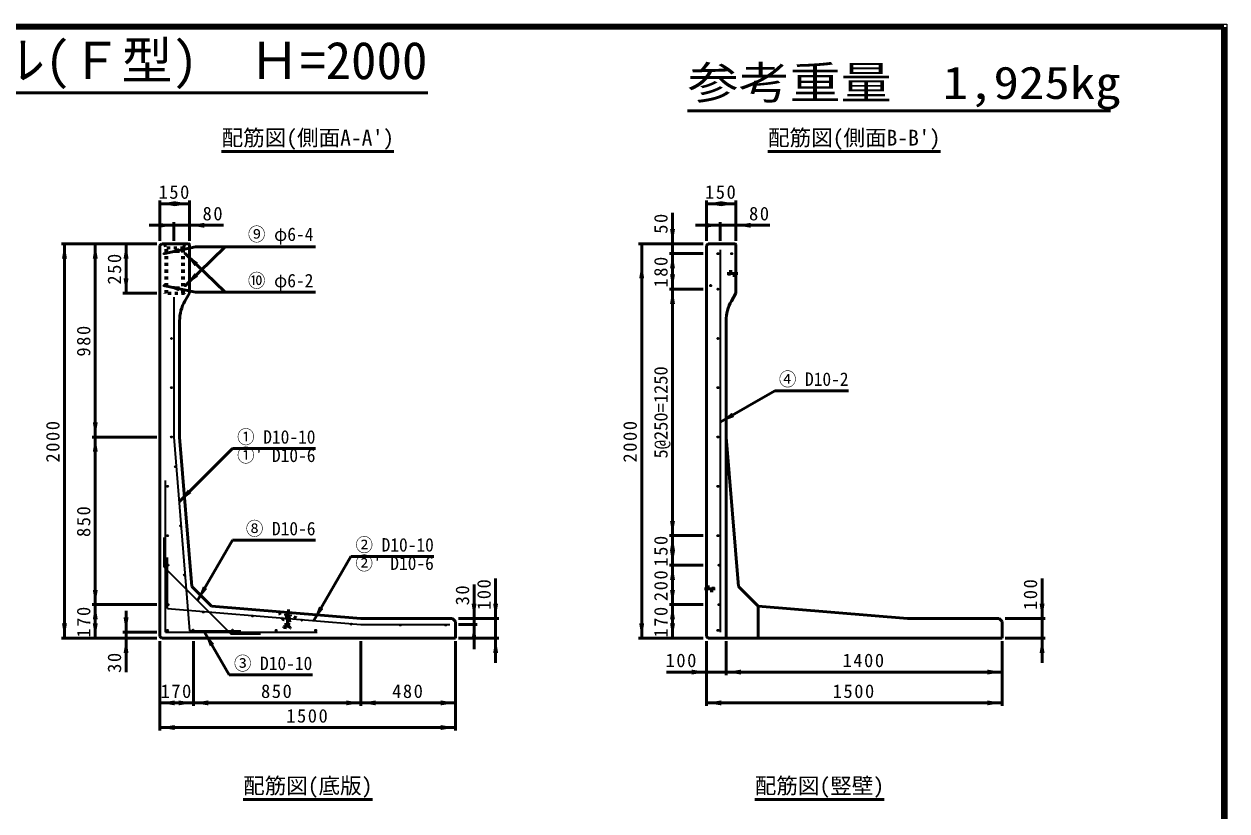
# Model space of a CAD drawing. Units: millimetres, scale not verified. Extents: x 100 to 4105, y 100 to 2870.
# Drawn here: x 2152 to 4105, y 1593 to 2870 of the extents above; entities that cross this region are included whole.
import ezdxf
from ezdxf.enums import TextEntityAlignment as Align

# ---------------------------------------------------------------- set-up
doc = ezdxf.new("R2010")
doc.units = ezdxf.units.MM
doc.header["$LTSCALE"] = 5
doc.linetypes.add('USER2', pattern=[13.4, 10, -1.2, 1, -1.2])
doc.linetypes.add('USER3', pattern=[2.2, 1, -1.2])
doc.layers.add('V-nasSTD', color=7, linetype='Continuous', lineweight=50)
doc.styles.add('ＭＳ ゴシック', font='')
doc.styles.get('ＭＳ ゴシック').set_extended_font_data('MS Gothic')

msp = doc.modelspace()

# ---------------------------------------------------------------- hatches: boundary and pattern name
at = {"layer": 'V-nasSTD'}
for points in [[(2396.661, 2578.466), (2396.661, 2574.466), (2372.661, 2578.466), (2396.661, 2582.466)], [(2396.661, 2578.466), (2396.661, 2582.466), (2420.661, 2578.466), (2396.661, 2574.466)], [(3283.861, 2578.466), (3283.861, 2574.466), (3259.861, 2578.466), (3283.861, 2582.466)], [(3283.861, 2578.466), (3283.861, 2582.466), (3307.861, 2578.466), (3283.861, 2574.466)], [(2371.061, 2543.466), (2371.061, 2547.466), (2395.061, 2543.466), (2371.061, 2539.466)], [(2444.661, 2543.466), (2444.661, 2539.466), (2420.661, 2543.466), (2444.661, 2547.466)], [(3258.261, 2543.466), (3258.261, 2547.466), (3282.261, 2543.466), (3258.261, 2539.466)], [(3331.861, 2543.466), (3331.861, 2539.466), (3307.861, 2543.466), (3331.861, 2547.466)], [(3204.861, 2537.466), (3208.861, 2537.466), (3204.861, 2513.466), (3200.861, 2537.466)], [(2217.661, 2489.466), (2213.661, 2489.466), (2217.661, 2513.466), (2221.661, 2489.466)], [(2267.661, 2489.466), (2263.661, 2489.466), (2267.661, 2513.466), (2271.661, 2489.466)], [(2317.661, 2489.466), (2313.661, 2489.466), (2317.661, 2513.466), (2321.661, 2489.466)], [(2403.951, 2502.68), (2404.786, 2498.768), (2380.48, 2497.667), (2403.115, 2506.591)], [(2431.702, 2480.093), (2428.918, 2477.221), (2414.47, 2496.798), (2434.487, 2482.965)], [(3154.861, 2457.466), (3150.861, 2457.466), (3154.861, 2481.466), (3158.861, 2457.466)], [(3204.861, 2473.466), (3200.861, 2473.466), (3204.861, 2497.466), (3208.861, 2473.466)], [(2431.702, 2462.999), (2434.487, 2460.127), (2414.47, 2446.294), (2428.918, 2465.871)], [(3204.861, 2463.866), (3208.861, 2463.866), (3204.861, 2439.866), (3200.861, 2463.866)], [(2317.661, 2457.466), (2321.661, 2457.466), (2317.661, 2433.466), (2313.661, 2457.466)], [(2403.951, 2440.412), (2403.115, 2436.501), (2380.48, 2445.425), (2404.786, 2444.324)], [(3204.861, 2415.866), (3200.861, 2415.866), (3204.861, 2439.866), (3208.861, 2415.866)], [(3303.046, 2235.866), (3305.046, 2232.402), (3282.261, 2223.866), (3301.046, 2239.33)], [(2267.661, 2223.866), (2271.661, 2223.866), (2267.661, 2199.866), (2263.661, 2223.866)], [(2267.661, 2175.866), (2263.661, 2175.866), (2267.661, 2199.866), (2271.661, 2175.866)], [(2420.654, 2111.546), (2423.483, 2108.718), (2403.684, 2094.575), (2417.826, 2114.374)], [(3204.861, 2063.866), (3208.861, 2063.866), (3204.861, 2039.866), (3200.861, 2063.866)], [(3204.861, 2015.866), (3200.861, 2015.866), (3204.861, 2039.866), (3208.861, 2015.866)], [(3204.861, 2015.866), (3208.861, 2015.866), (3204.861, 1991.866), (3200.861, 2015.866)], [(3204.861, 1967.866), (3200.861, 1967.866), (3204.861, 1991.866), (3208.861, 1967.866)], [(2445.837, 1955.426), (2449.301, 1953.426), (2433.837, 1934.642), (2442.373, 1957.426)], [(2267.661, 1951.866), (2271.661, 1951.866), (2267.661, 1927.866), (2263.661, 1951.866)], [(3204.861, 1951.866), (3208.861, 1951.866), (3204.861, 1927.866), (3200.861, 1951.866)], [(2267.661, 1903.866), (2263.661, 1903.866), (2267.661, 1927.866), (2271.661, 1903.866)], [(2634.442, 1922.928), (2637.906, 1920.928), (2622.442, 1902.143), (2630.978, 1924.928)], [(2882.661, 1929.466), (2886.661, 1929.466), (2882.661, 1905.466), (2878.661, 1929.466)], [(2917.661, 1929.466), (2913.661, 1929.466), (2917.661, 1905.466), (2921.661, 1929.466)], [(3204.861, 1903.866), (3200.861, 1903.866), (3204.861, 1927.866), (3208.861, 1903.866)], [(3804.861, 1929.466), (3800.861, 1929.466), (3804.861, 1905.466), (3808.861, 1929.466)], [(2217.661, 1897.466), (2221.661, 1897.466), (2217.661, 1873.466), (2213.661, 1897.466)], [(2267.661, 1897.466), (2271.661, 1897.466), (2267.661, 1873.466), (2263.661, 1897.466)], [(2317.661, 1907.066), (2313.661, 1907.066), (2317.661, 1883.066), (2321.661, 1907.066)], [(2882.661, 1871.866), (2878.661, 1871.866), (2882.661, 1895.866), (2886.661, 1871.866)], [(3154.861, 1897.466), (3158.861, 1897.466), (3154.861, 1873.466), (3150.861, 1897.466)], [(3204.861, 1897.466), (3208.861, 1897.466), (3204.861, 1873.466), (3200.861, 1897.466)], [(2457.114, 1862.281), (2453.65, 1860.281), (2445.114, 1883.066), (2460.578, 1864.281)], [(2317.661, 1849.466), (2321.661, 1849.466), (2317.661, 1873.466), (2313.661, 1849.466)], [(2917.661, 1849.466), (2913.661, 1849.466), (2917.661, 1873.466), (2921.661, 1849.466)], [(3804.861, 1849.466), (3800.861, 1849.466), (3804.861, 1873.466), (3808.861, 1849.466)], [(3235.861, 1818.466), (3235.861, 1814.466), (3259.861, 1818.466), (3235.861, 1822.466)], [(3315.861, 1818.466), (3315.861, 1814.466), (3291.861, 1818.466), (3315.861, 1822.466)], [(3715.861, 1818.466), (3715.861, 1822.466), (3739.861, 1818.466), (3715.861, 1814.466)], [(2396.661, 1768.466), (2396.661, 1764.466), (2372.661, 1768.466), (2396.661, 1772.466)], [(2403.061, 1768.466), (2403.061, 1772.466), (2427.061, 1768.466), (2403.061, 1764.466)], [(2451.061, 1768.466), (2451.061, 1764.466), (2427.061, 1768.466), (2451.061, 1772.466)], [(2675.061, 1768.466), (2675.061, 1772.466), (2699.061, 1768.466), (2675.061, 1764.466)], [(2723.061, 1768.466), (2723.061, 1764.466), (2699.061, 1768.466), (2723.061, 1772.466)], [(2828.661, 1768.466), (2828.661, 1772.466), (2852.661, 1768.466), (2828.661, 1764.466)], [(3283.861, 1768.466), (3283.861, 1764.466), (3259.861, 1768.466), (3283.861, 1772.466)], [(3715.861, 1768.466), (3715.861, 1772.466), (3739.861, 1768.466), (3715.861, 1764.466)], [(2396.661, 1728.466), (2396.661, 1724.466), (2372.661, 1728.466), (2396.661, 1732.466)], [(2828.661, 1728.466), (2828.661, 1732.466), (2852.661, 1728.466), (2828.661, 1724.466)]]:
    msp.add_hatch(color=256, dxfattribs=at).paths.add_polyline_path(points)

# ---------------------------------------------------------------- linework, layer by layer
at = {"layer": 'V-nasSTD', "lineweight": 100}
for p, q in [((4100, 2865), (105, 2865)), ((4100, 105), (4100, 2865))]:
    msp.add_line(p, q, dxfattribs=at)
at = {"layer": 'V-nasSTD'}
for p, q in [((1397.476, 2758.465), (2807.524, 2758.465)), ((3229.369, 2729.328), (3916.169, 2729.328)), ((2472.661, 2663.466), (2752.661, 2663.466)), ((3359.861, 2663.466), (3639.861, 2663.466)), ((2372.661, 2583.466), (2372.661, 2518.466)), ((2420.661, 2578.466), (2372.661, 2578.466)), ((2420.661, 2583.466), (2420.661, 2518.466)), ((3259.861, 2583.466), (3259.861, 2518.466)), ((3307.861, 2578.466), (3259.861, 2578.466)), ((3307.861, 2583.466), (3307.861, 2518.466)), ((3204.861, 2563.466), (3204.861, 2513.466)), ((2355.061, 2543.466), (2395.061, 2543.466)), ((2395.061, 2548.466), (2395.061, 2518.466)), ((2395.061, 2543.466), (2420.661, 2543.466)), ((2420.661, 2543.466), (2475.661, 2543.466)), ((3242.261, 2543.466), (3282.261, 2543.466)), ((3282.261, 2548.466), (3282.261, 2518.466)), ((3282.261, 2543.466), (3307.861, 2543.466)), ((3307.861, 2543.466), (3362.861, 2543.466)), ((2367.661, 2513.466), (2212.661, 2513.466)), ((2217.661, 2513.466), (2217.661, 1873.466)), ((2267.661, 2513.466), (2267.661, 2199.866)), ((2317.661, 2513.466), (2317.661, 2433.466)), ((2375.541, 2513.466), (2372.661, 2510.586)), ((2372.661, 2510.586), (2372.661, 1876.346)), ((2419.061, 2513.466), (2375.541, 2513.466)), ((2430.48, 2508.346), (2380.48, 2497.667)), ((2478.48, 2508.346), (2414.47, 2446.294)), ((2420.661, 2511.866), (2420.661, 2433.466)), ((2430.48, 2508.346), (2625.295, 2508.346)), ((3254.861, 2513.466), (3149.861, 2513.466)), ((3154.861, 2513.466), (3154.861, 1873.466)), ((3204.861, 2513.466), (3204.861, 2497.466)), ((3262.741, 2513.466), (3259.861, 2510.586)), ((3259.861, 2510.586), (3259.861, 1876.346)), ((3306.261, 2513.466), (3262.741, 2513.466)), ((3307.861, 2511.866), (3307.861, 2433.466)), ((2478.48, 2434.746), (2414.47, 2496.798)), ((3254.861, 2497.466), (3199.861, 2497.466)), ((3204.861, 2497.466), (3204.861, 2439.866)), ((2430.48, 2434.746), (2380.48, 2445.425)), ((2367.661, 2433.466), (2312.661, 2433.466)), ((2420.661, 2433.466), (2413.235, 2420.604)), ((2430.48, 2434.746), (2625.295, 2434.746)), ((3254.861, 2439.866), (3199.861, 2439.866)), ((3204.861, 2439.866), (3204.861, 2039.866)), ((3307.861, 2433.466), (3300.435, 2420.604)), ((2404.661, 2388.604), (2404.661, 2199.866)), ((3291.861, 2388.604), (3291.861, 1873.466)), ((3282.261, 2223.866), (3370.752, 2274.956)), ((3370.752, 2274.956), (3490.752, 2274.956)), ((2367.661, 2199.866), (2262.661, 2199.866)), ((2267.661, 2199.866), (2267.661, 1927.866)), ((2404.661, 2199.866), (2424.626, 1957.431)), ((3291.861, 2199.866), (3311.826, 1957.431)), ((2403.684, 2094.575), (2490.295, 2181.187)), ((2490.295, 2181.187), (2625.295, 2181.187)), ((2433.837, 1934.642), (2490.295, 2032.43)), ((2490.295, 2032.43), (2625.295, 2032.43)), ((3254.861, 2039.866), (3199.861, 2039.866)), ((3204.861, 2039.866), (3204.861, 1991.866)), ((2622.442, 1902.143), (2682.442, 2006.066)), ((2682.442, 2006.066), (2817.442, 2006.066)), ((3254.861, 1991.866), (3199.861, 1991.866)), ((3204.861, 1991.866), (3204.861, 1927.866)), ((2424.626, 1957.431), (2456.626, 1925.431)), ((2882.661, 1905.466), (2882.661, 1960.466)), ((2917.661, 1905.466), (2917.661, 1970.466)), ((3311.826, 1957.431), (3343.826, 1925.431)), ((3804.861, 1905.466), (3804.861, 1970.466)), ((2367.661, 1927.866), (2262.661, 1927.866)), ((2267.661, 1927.866), (2267.661, 1873.466)), ((2317.661, 1883.066), (2317.661, 1918.066)), ((2699.061, 1905.466), (2456.626, 1925.431)), ((3254.861, 1927.866), (3199.861, 1927.866)), ((3204.861, 1927.866), (3204.861, 1873.466)), ((3343.823, 1873.466), (3343.823, 1925.431)), ((3586.261, 1905.466), (3343.826, 1925.431)), ((2699.061, 1905.466), (2847.861, 1905.466)), ((2847.861, 1905.466), (2852.661, 1900.666)), ((2852.661, 1873.466), (2852.661, 1900.666)), ((2922.661, 1905.466), (2857.661, 1905.466)), ((2887.661, 1895.866), (2857.661, 1895.866)), ((2882.661, 1905.466), (2882.661, 1895.866)), ((2882.661, 1895.866), (2882.661, 1855.866)), ((2917.661, 1873.466), (2917.661, 1905.466)), ((3586.261, 1905.466), (3735.061, 1905.466)), ((3735.061, 1905.466), (3739.861, 1900.666)), ((3739.861, 1873.466), (3739.861, 1900.666)), ((3809.861, 1905.466), (3744.861, 1905.466)), ((3804.861, 1873.466), (3804.861, 1905.466)), ((2367.661, 1883.066), (2312.661, 1883.066)), ((2317.661, 1873.466), (2317.661, 1883.066)), ((2372.661, 1876.346), (2375.541, 1873.466)), ((2445.114, 1883.066), (2485.114, 1813.784)), ((3259.861, 1876.346), (3262.741, 1873.466)), ((2367.661, 1873.466), (2212.661, 1873.466)), ((2317.661, 1873.466), (2317.661, 1818.466)), ((2372.661, 1723.466), (2372.661, 1868.466)), ((2375.541, 1873.466), (2852.661, 1873.466)), ((2427.061, 1763.466), (2427.061, 1868.466)), ((2699.061, 1763.466), (2699.061, 1868.466)), ((2852.661, 1723.466), (2852.661, 1868.466)), ((2922.661, 1873.466), (2857.661, 1873.466)), ((2917.661, 1873.466), (2917.661, 1833.466)), ((3254.861, 1873.466), (3149.861, 1873.466)), ((3259.861, 1763.466), (3259.861, 1868.466)), ((3262.741, 1873.466), (3739.861, 1873.466)), ((3291.861, 1813.466), (3291.861, 1868.466)), ((3739.861, 1763.466), (3739.861, 1868.466)), ((3809.861, 1873.466), (3744.861, 1873.466)), ((3804.861, 1873.466), (3804.861, 1833.466)), ((3259.861, 1818.466), (3194.861, 1818.466)), ((3291.861, 1818.466), (3259.861, 1818.466)), ((3291.861, 1818.466), (3259.861, 1818.466)), ((3739.861, 1818.466), (3291.861, 1818.466)), ((2485.114, 1813.784), (2620.114, 1813.784)), ((2427.061, 1768.466), (2372.661, 1768.466)), ((2699.061, 1768.466), (2427.061, 1768.466)), ((2852.661, 1768.466), (2699.061, 1768.466)), ((3739.861, 1768.466), (3259.861, 1768.466)), ((2852.661, 1728.466), (2372.661, 1728.466)), ((2507.661, 1611.866), (2717.661, 1611.866)), ((3338.381, 1611.866), (3548.381, 1611.866))]:
    msp.add_line(p, q, dxfattribs=at)
at = {"layer": 'V-nasSTD', "linetype": 'USER3'}
for p, q in [((2379.861, 2513.466), (2382.261, 2507.066)), ((2382.261, 2433.466), (2382.261, 2507.066)), ((2411.061, 2507.066), (2382.261, 2507.066)), ((2383.861, 2433.466), (2383.861, 2507.066)), ((2409.461, 2433.466), (2409.461, 2507.066)), ((2411.061, 2507.066), (2413.461, 2513.466)), ((2411.061, 2433.466), (2411.061, 2507.066)), ((3296.661, 2462.266), (3296.661, 2468.666)), ((3296.661, 2468.666), (3307.861, 2468.666)), ((3307.861, 2462.266), (3296.661, 2462.266)), ((2412.661, 2433.466), (2380.661, 2433.466)), ((2380.661, 2432.826), (2380.661, 2433.466)), ((2412.661, 2432.826), (2380.661, 2432.826)), ((2412.661, 2432.826), (2412.661, 2433.466)), ((3259.861, 1956.666), (3271.061, 1956.666)), ((3271.061, 1956.666), (3271.061, 1950.266)), ((3271.061, 1950.266), (3259.861, 1950.266)), ((2576.675, 1912.334), (2576.491, 1910.102)), ((2576.491, 1910.102), (2578.166, 1909)), ((2576.491, 1910.102), (2584.464, 1909.445)), ((2576.675, 1912.334), (2584.648, 1911.677)), ((2578.166, 1909), (2576.853, 1893.054)), ((2578.166, 1909), (2582.631, 1908.633)), ((2582.631, 1908.633), (2581.318, 1892.687)), ((2582.631, 1908.633), (2584.464, 1909.445)), ((2584.648, 1911.677), (2584.464, 1909.445)), ((2573.373, 1891.736), (2573.294, 1890.779)), ((2573.294, 1890.779), (2584.456, 1889.86)), ((2573.373, 1891.736), (2576.853, 1893.054)), ((2573.373, 1891.736), (2584.535, 1890.816)), ((2576.853, 1893.054), (2581.318, 1892.687)), ((2581.318, 1892.687), (2584.535, 1890.816)), ((2584.535, 1890.816), (2584.456, 1889.86))]:
    msp.add_line(p, q, dxfattribs=at)
at = {"layer": 'V-nasSTD', "lineweight": 35}
for p, q in [((3282.261, 2503.866), (3282.261, 1883.066)), ((2395.061, 2427.066), (2395.061, 2199.471)), ((2395.061, 2199.471), (2420.907, 1885.626)), ((2381.621, 1883.066), (2381.621, 2129.466)), ((2379.701, 1988.777), (2379.701, 2036.777)), ((2384.821, 1921.712), (2384.821, 2004.592)), ((2379.701, 1988.777), (2487.972, 1880.506)), ((2384.821, 1921.712), (2698.666, 1895.866)), ((2698.666, 1895.866), (2843.061, 1895.866)), ((2381.621, 1883.066), (2628.021, 1883.066)), ((2420.907, 1885.626), (2503.787, 1885.626)), ((2487.972, 1880.506), (2535.972, 1880.506))]:
    msp.add_line(p, q, dxfattribs=at)
at = {"layer": 'V-nasSTD', "linetype": 'USER2'}
for p, q in [((3293.461, 2465.466), (3311.061, 2465.466)), ((3274.261, 1953.466), (3256.661, 1953.466)), ((2581.334, 1920.178), (2579.282, 1895.262))]:
    msp.add_line(p, q, dxfattribs=at)
at = {"layer": 'V-nasSTD', "lineweight": 13}
msp.add_lwpolyline([(100, 100), (100, 2870), (4105, 2870), (4105, 100)], close=True, dxfattribs=at)
at = {"layer": 'V-nasSTD', "lineweight": 35}
for centre in [(2379.541, 2497.466), (2413.781, 2497.466), (3278.581, 2497.466), (3300.981, 2497.466), (2379.541, 2445.626), (2413.781, 2445.626), (3266.741, 2445.626), (3278.581, 2439.866), (2391.381, 2359.866), (3278.581, 2359.866), (2391.381, 2279.866), (3278.581, 2279.866), (2391.381, 2199.866), (3278.581, 2199.866), (2398.018, 2151.866), (2384.981, 2119.866), (3278.581, 2119.866), (2405.924, 2055.866), (2384.981, 2039.866), (3278.581, 2039.866), (2385.781, 1991.866), (3280.341, 1991.866), (2412.512, 1975.866), (2385.781, 1927.866), (2443.061, 1915.956), (3280.341, 1927.866), (2523.061, 1909.368), (2603.061, 1902.779), (2683.061, 1896.191), (2763.061, 1894.906), (2836.661, 1894.906), (2384.981, 1886.266), (2426.351, 1886.586), (2490.351, 1886.586), (2561.461, 1886.266), (2625.461, 1886.266), (3278.581, 1886.266)]:
    msp.add_circle(centre, 0.96, dxfattribs=at)
at = {"layer": 'V-nasSTD'}
for centre, radius, start, end in [((2419.061, 2511.866), 1.6, 0, 90), ((3306.261, 2511.866), 1.6, 0, 90), ((2468.661, 2388.604), 64, 150, 180), ((3355.861, 2388.604), 64, 150, 180)]:
    msp.add_arc(centre, radius, start, end, dxfattribs=at)
at = {"layer": 'V-nasSTD', "linetype": 'USER3'}
msp.add_arc((2580.924, 1915.195), 13.76, 175.29215, 355.29215, dxfattribs=at)

# ---------------------------------------------------------------- texts
at = {"layer": 'V-nasSTD', "style": 'ＭＳ ゴシック'}
for s, height, p in [('1ｓｔタッチウォール(Ｆ型)  Ｈ=2000', 60.81, (2102.5, 2841.409)), ("配筋図(側面A-A')", 25.66, (2612.661, 2698.466)), ("配筋図(側面B-B')", 25.66, (3499.861, 2698.466)), ('配筋図(底版)', 25.66, (2612.661, 1646.866)), ('配筋図(竪壁)', 25.66, (3443.381, 1646.866))]:
    msp.add_text(s, height=height, dxfattribs=at).set_placement(p, align=Align.TOP_CENTER)
at = {"layer": 'V-nasSTD', "style": 'ＭＳ ゴシック', "width": 1.15}
msp.add_text('参考重量\u30001,925kg', height=52.79, dxfattribs=at).set_placement((3229.369, 2801.328), align=Align.TOP_LEFT)
at = {"layer": 'V-nasSTD', "style": 'ＭＳ ゴシック', "width": 0.95}
for s, p in [('⑨ φ6-4', (2568.66, 2539.886)), ('⑩ φ6-2', (2568.66, 2464.686)), ('④ D10-2', (3434.117, 2304.764)), ('① D10-10', (2561.58, 2210.995)), ("①' D10-6", (2561.58, 2181.187)), ('⑧ D10-6', (2568.66, 2062.238)), ('② D10-10', (2753.728, 2035.874)), ("②' D10-6", (2753.728, 2006.066)), ('③ D10-10', (2556.4, 1843.592))]:
    msp.add_text(s, height=21.85, dxfattribs=at).set_placement(p, align=Align.TOP_CENTER)
at = {"layer": 'V-nasSTD', "style": 'ＭＳ ゴシック'}
msp.add_text('5@250=1250', height=21.99, rotation=90, dxfattribs=at).set_placement((3174.861, 2239.866), align=Align.TOP_CENTER)
at = {"layer": 'V-nasSTD', "char_height": 21.99, "attachment_point": 2, "style": 'ＭＳ ゴシック'}
for s, insert in [('\\T1.17;150', (2396.661, 2608.466)), ('\\T1.17;150', (3283.861, 2608.466)), ('\\T1.17;80', (2459.411, 2573.466)), ('\\T1.17;80', (3346.611, 2573.466)), ('\\T1.17;100', (3219.861, 1848.466)), ('\\T1.17;1400', (3515.861, 1848.466)), ('\\T1.17;170', (2399.861, 1798.466)), ('\\T1.17;850', (2563.061, 1798.466)), ('\\T1.17;480', (2775.861, 1798.466)), ('\\T1.17;1500', (3499.861, 1798.466)), ('\\T1.17;1500', (2612.661, 1758.466))]:
    msp.add_mtext(s, dxfattribs=dict(at, insert=insert))
at = {"layer": 'V-nasSTD', "char_height": 21.99, "attachment_point": 2, "rotation": 90, "style": 'ＭＳ ゴシック'}
for s, insert in [('\\T1.17;50', (3174.861, 2547.216)), ('\\T1.17;250', (2287.661, 2473.466)), ('\\T1.17;180', (3174.861, 2468.666)), ('\\T1.17;980', (2237.661, 2356.666)), ('\\T1.17;2000', (2187.661, 2193.466)), ('\\T1.17;2000', (3124.861, 2193.466)), ('\\T1.17;850', (2237.661, 2063.866)), ('\\T1.17;150', (3174.861, 2015.866)), ('\\T1.17;200', (3174.861, 1959.866)), ('\\T1.17;30', (2852.661, 1944.216)), ('\\T1.17;100', (2887.661, 1945.466)), ('\\T1.17;100', (3774.861, 1945.466)), ('\\T1.17;170', (2237.661, 1900.666)), ('\\T1.17;170', (3174.861, 1900.666)), ('\\T1.17;30', (2287.661, 1834.716))]:
    msp.add_mtext(s, dxfattribs=dict(at, insert=insert))

doc.saveas('drawing.dxf')
